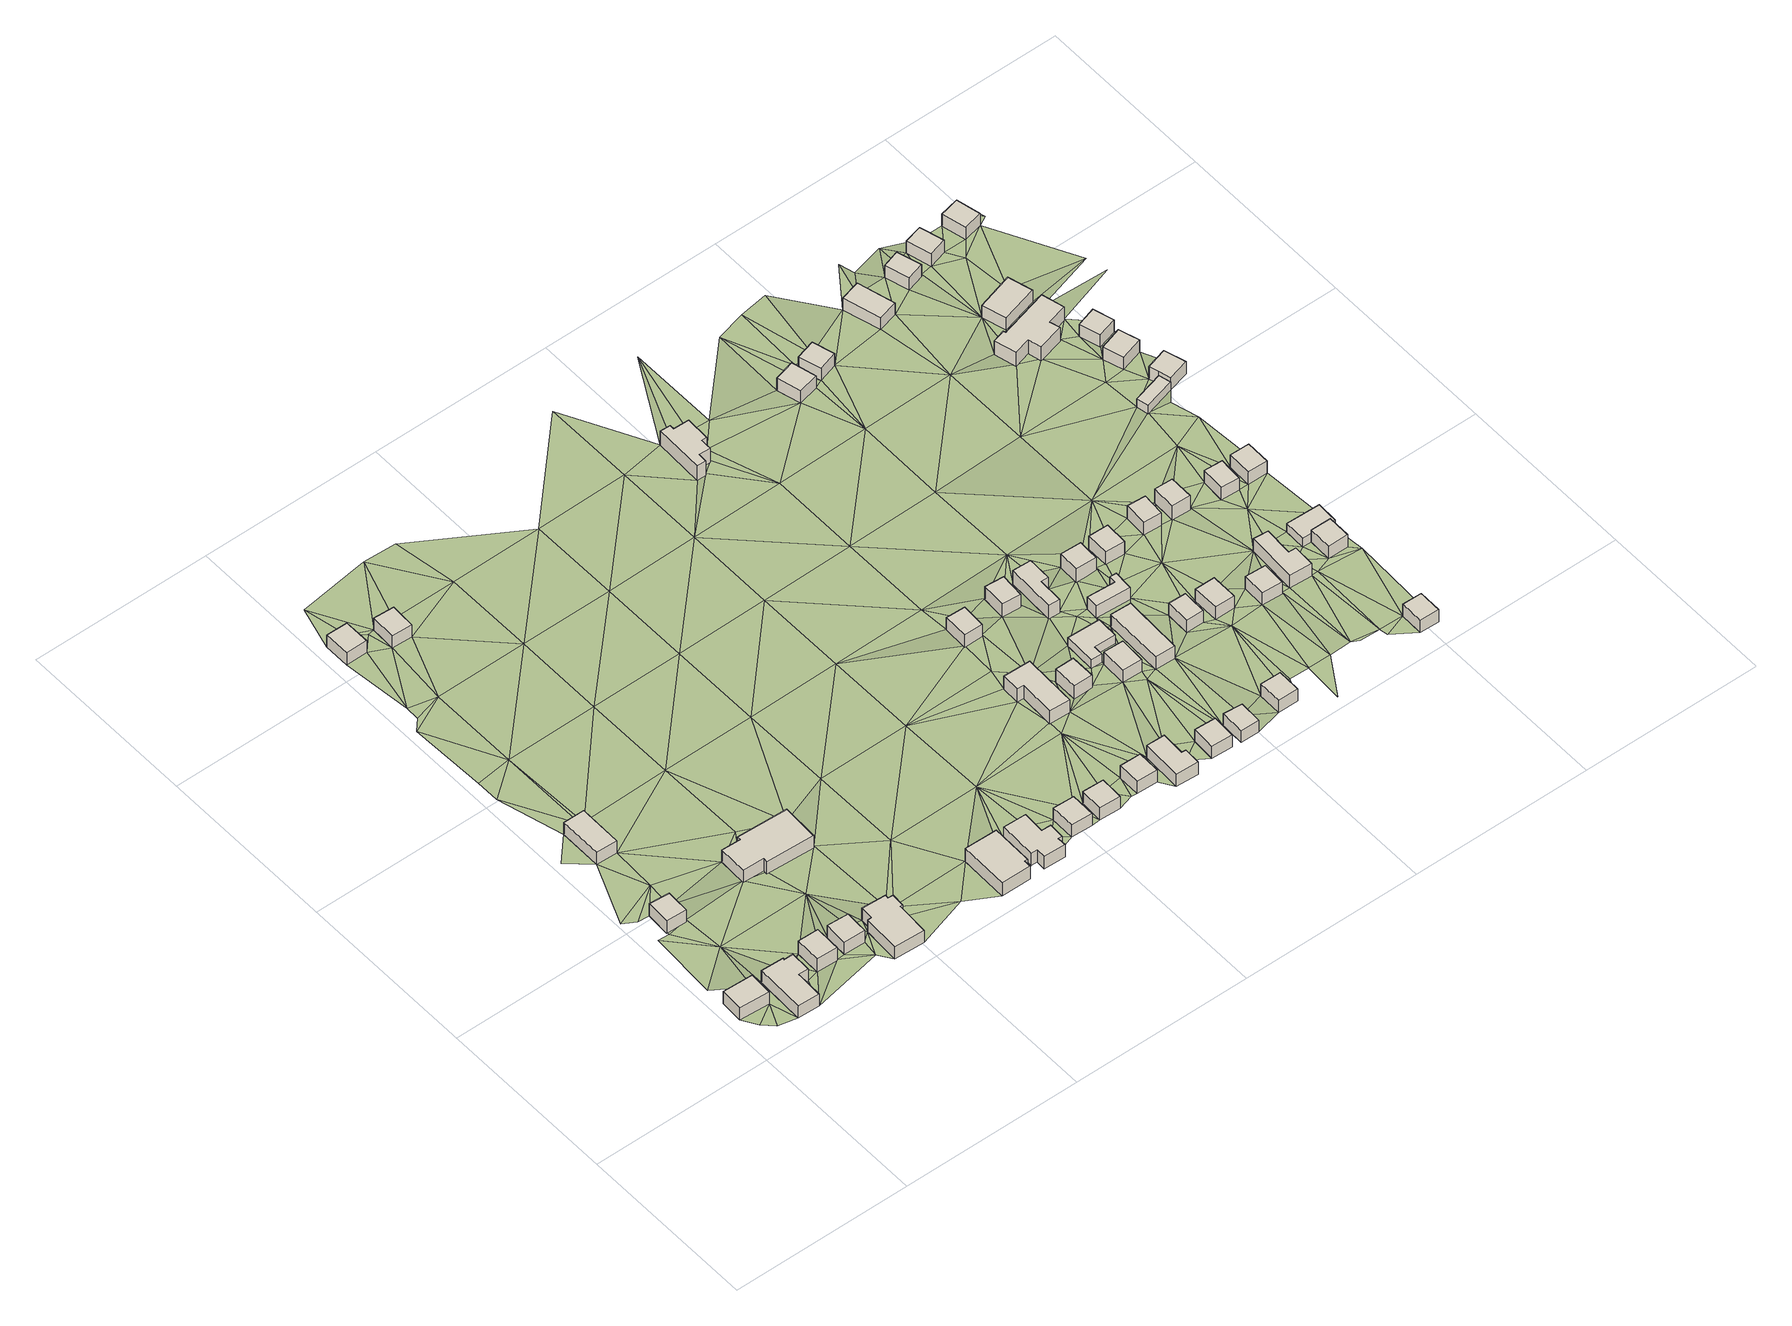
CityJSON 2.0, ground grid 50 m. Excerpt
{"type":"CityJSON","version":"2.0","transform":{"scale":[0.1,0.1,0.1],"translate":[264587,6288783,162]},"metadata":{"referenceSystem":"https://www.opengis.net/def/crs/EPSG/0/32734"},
"CityObjects":{
"building1":{"type":"Building","attributes":{"address":"75 Palm Lane Mamre 7347 Cape Town","building":"house","building:levels":"1","building_height":4.1,"roof_height":168.85,"ground_height":164.75,"plus_code":"4FRWFFP8+662"},"geometry":[{"type":"Solid","lod":"1","boundaries":[[[[0,1,2,3]],[[1,4,5,2]],[[4,6,7,5]],[[6,0,3,7]],[[3,2,5,7]],[[6,4,1,0]]]]}]},
"building2":{"type":"Building","attributes":{"address":"77 Palm Lane Mamre 7347 Cape Town","building":"house","building:levels":"1","building_height":4.1,"roof_height":168.85,"ground_height":164.75,"plus_code":"4FRWFFP8+56H"},"geometry":[{"type":"Solid","lod":"1","boundaries":[[[[8,9,10,11]],[[9,12,13,10]],[[12,14,15,13]],[[14,16,17,15]],[[16,18,19,17]],[[18,20,21,19]],[[20,22,23,21]],[[22,8,11,23]],[[11,10,13,15,17,19,21,23]],[[22,20,18,16,14,12,9,8]]]]}]},
"building3":{"type":"Building","attributes":{"address":"76 Palm Lane Mamre 7347 Cape Town","building":"house","building:levels":"1","building_height":4.1,"roof_height":167.62,"ground_height":163.52,"plus_code":"4FRWFFP8+868"},"geometry":[{"type":"Solid","lod":"1","boundaries":[[[[24,25,26,27]],[[25,28,29,26]],[[28,30,31,29]],[[30,24,27,31]],[[27,26,29,31]],[[30,28,25,24]]]]}]},
"building4":{"type":"Building","attributes":{"address":"79 Palm Lane Mamre 7347 Cape Town","building":"house","building:levels":"1","building_height":4.1,"roof_height":169.18,"ground_height":165.08,"plus_code":"4FRWFFP8+682"},"geometry":[{"type":"Solid","lod":"1","boundaries":[[[[32,33,34,35]],[[33,36,37,34]],[[36,38,39,37]],[[38,32,35,39]],[[35,34,37,39]],[[38,36,33,32]]]]}]},
"building5":{"type":"Building","attributes":{"address":"Olyf Lane Mamre 7347 Cape Town","building":"house","building:levels":"1","building_height":4.1,"roof_height":167.19,"ground_height":163.09,"plus_code":"4FRWFFP8+C6G"},"geometry":[{"type":"Solid","lod":"1","boundaries":[[[[40,41,42,43]],[[41,44,45,42]],[[44,46,47,45]],[[46,40,43,47]],[[43,42,45,47]],[[46,44,41,40]]]]}]},
"building6":{"type":"Building","attributes":{"address":"81 Palm Lane Mamre 7347 Cape Town","building":"house","building:levels":"1","building_height":4.1,"roof_height":169.18,"ground_height":165.08,"plus_code":"4FRWFFP8+684"},"geometry":[{"type":"Solid","lod":"1","boundaries":[[[[48,49,50,51]],[[49,52,53,50]],[[52,54,55,53]],[[54,48,51,55]],[[51,50,53,55]],[[54,52,49,48]]]]}]},
"building7":{"type":"Building","attributes":{"address":"83 Paradise Lane Mamre 7347 Cape Town","building":"house","building:levels":"1","building_height":4.1,"roof_height":169.18,"ground_height":165.08,"plus_code":"4FRWFFP8+59G"},"geometry":[{"type":"Solid","lod":"1","boundaries":[[[[56,57,58,59]],[[57,60,61,58]],[[60,62,63,61]],[[62,64,65,63]],[[64,66,67,65]],[[66,68,69,67]],[[68,70,71,69]],[[70,72,73,71]],[[72,74,75,73]],[[74,56,59,75]],[[59,58,61,63,65,67,69,71,73,75]],[[74,72,70,68,66,64,62,60,57,56]]]]}]},
"building8":{"type":"Building","attributes":{"address":"36 Manna Lane Mamre 7347 Cape Town","building":"house","building:levels":"1","building_height":4.1,"roof_height":166.88,"ground_height":162.78,"plus_code":"4FRWFFP8+P67"},"geometry":[{"type":"Solid","lod":"1","boundaries":[[[[76,77,78,79]],[[77,80,81,78]],[[80,82,83,81]],[[82,76,79,83]],[[79,78,81,83]],[[82,80,77,76]]]]}]},
"building9":{"type":"Building","attributes":{"address":"Mamre Community Centre Paradise Lane Mamre 7347 Cape Town","building":"yes","building:levels":"1","amenity":"community_centre","building_height":4.1,"roof_height":167.95,"ground_height":163.85,"plus_code":"4FRWFFP8+89C"},"geometry":[{"type":"Solid","lod":"1","boundaries":[[[[84,85,86,87]],[[85,88,89,86]],[[88,90,91,89]],[[90,92,93,91]],[[92,94,95,93]],[[94,96,97,95]],[[96,98,99,97]],[[98,84,87,99]],[[87,86,89,91,93,95,97,99]],[[98,96,94,92,90,88,85,84]]]]}]},
"building10":{"type":"Building","attributes":{"address":"34 Manna Lane Mamre 7347 Cape Town","building":"house","building:levels":"1","building_height":4.1,"roof_height":166.88,"ground_height":162.78,"plus_code":"4FRWFFP8+P73"},"geometry":[{"type":"Solid","lod":"1","boundaries":[[[[100,101,102,103]],[[101,104,105,102]],[[104,106,107,105]],[[106,100,103,107]],[[103,102,105,107]],[[106,104,101,100]]]]}]},
"building11":{"type":"Building","attributes":{"address":"87 Palm Lane Mamre 7347 Cape Town","building":"house","building:levels":"1","building_height":4.1,"roof_height":169.77,"ground_height":165.67,"plus_code":"4FRWFFP8+5GJ"},"geometry":[{"type":"Solid","lod":"1","boundaries":[[[[108,109,110,111]],[[109,112,113,110]],[[112,114,115,113]],[[114,116,117,115]],[[116,118,119,117]],[[118,108,111,119]],[[111,110,113,115,117,119]],[[118,116,114,112,109,108]]]]}]},
"building12":{"type":"Building","attributes":{"address":"89 Palm Lane Mamre 7347 Cape Town","building":"house","building:levels":"1","building_height":4.1,"roof_height":169.77,"ground_height":165.67,"plus_code":"4FRWFFP8+5H6"},"geometry":[{"type":"Solid","lod":"1","boundaries":[[[[120,121,122,123]],[[121,124,125,122]],[[124,126,127,125]],[[126,128,129,127]],[[128,130,131,129]],[[130,132,133,131]],[[132,134,135,133]],[[134,136,137,135]],[[136,138,139,137]],[[138,120,123,139]],[[123,122,125,127,129,131,133,135,137,139]],[[138,136,134,132,130,128,126,124,121,120]]]]}]},
"building13":{"type":"Building","attributes":{"address":"91 Palm Lane Mamre 7347 Cape Town","building":"house","building:levels":"1","building_height":4.1,"roof_height":169.77,"ground_height":165.67,"plus_code":"4FRWFFP8+5JC"},"geometry":[{"type":"Solid","lod":"1","boundaries":[[[[140,141,142,143]],[[141,144,145,142]],[[144,146,147,145]],[[146,140,143,147]],[[143,142,145,147]],[[146,144,141,140]]]]}]},
"building14":{"type":"Building","attributes":{"address":"93 Palm Lane Mamre 7347 Cape Town","building":"house","building:levels":"1","building_height":4.1,"roof_height":169.76,"ground_height":165.66,"plus_code":"4FRWFFP8+5JH"},"geometry":[{"type":"Solid","lod":"1","boundaries":[[[[148,149,150,151]],[[149,152,153,150]],[[152,154,155,153]],[[154,148,151,155]],[[151,150,153,155]],[[154,152,149,148]]]]}]},
"building15":{"type":"Building","attributes":{"address":"95 Palm Lane Mamre 7347 Cape Town","building":"house","building:levels":"1","building_height":4.1,"roof_height":169.76,"ground_height":165.66,"plus_code":"4FRWFFP8+5MH"},"geometry":[{"type":"Solid","lod":"1","boundaries":[[[[156,157,158,159]],[[157,160,161,158]],[[160,162,163,161]],[[162,156,159,163]],[[159,158,161,163]],[[162,160,157,156]]]]}]},
"building16":{"type":"Building","attributes":{"address":"82 Palm Lane Mamre 7347 Cape Town","building":"house","building:levels":"1","building_height":4.1,"roof_height":169.67,"ground_height":165.57,"plus_code":"4FRWFFP8+7MP"},"geometry":[{"type":"Solid","lod":"1","boundaries":[[[[164,165,166,167]],[[165,168,169,166]],[[168,170,171,169]],[[170,172,173,171]],[[172,174,175,173]],[[174,164,167,175]],[[167,166,169,171,173,175]],[[174,172,170,168,165,164]]]]}]},
"building17":{"type":"Building","attributes":{"address":"97 Palm Lane Mamre 7347 Cape Town","building":"house","building:levels":"1","building_height":4.1,"roof_height":169.76,"ground_height":165.66,"plus_code":"4FRWFFP8+5PG"},"geometry":[{"type":"Solid","lod":"1","boundaries":[[[[176,177,178,179]],[[177,180,181,178]],[[180,182,183,181]],[[182,184,185,183]],[[184,186,187,185]],[[186,176,179,187]],[[179,178,181,183,185,187]],[[186,184,182,180,177,176]]]]}]},
"building18":{"type":"Building","attributes":{"address":"39 Olyf Lane Mamre 7347 Cape Town","building":"house","building:levels":"1","building_height":4.1,"roof_height":168.87,"ground_height":164.77,"plus_code":"4FRWFFP8+9MX"},"geometry":[{"type":"Solid","lod":"1","boundaries":[[[[188,189,190,191]],[[189,192,193,190]],[[192,194,195,193]],[[194,188,191,195]],[[191,190,193,195]],[[194,192,189,188]]]]}]},
"building19":{"type":"Building","attributes":{"address":"84 Palm Lane Mamre 7347 Cape Town","building":"house","building:levels":"1","building_height":4.1,"roof_height":169.67,"ground_height":165.57,"plus_code":"4FRWFFP8+7PW"},"geometry":[{"type":"Solid","lod":"1","boundaries":[[[[196,197,198,199]],[[197,200,201,198]],[[200,202,203,201]],[[202,196,199,203]],[[199,198,201,203]],[[202,200,197,196]]]]}]},
"building20":{"type":"Building","attributes":{"address":"99 Palm Lane Mamre 7347 Cape Town","building":"house","building:levels":"1","building_height":4.1,"roof_height":170.25,"ground_height":166.15,"plus_code":"4FRWFFP8+5Q8"},"geometry":[{"type":"Solid","lod":"1","boundaries":[[[[204,205,206,207]],[[205,208,209,206]],[[208,210,211,209]],[[210,204,207,211]],[[207,206,209,211]],[[210,208,205,204]]]]}]},
"building21":{"type":"Building","attributes":{"address":"101 Palm Lane Mamre 7347 Cape Town","building":"house","building:levels":"1","building_height":4.1,"roof_height":170.25,"ground_height":166.15,"plus_code":"4FRWFFP8+5R6"},"geometry":[{"type":"Solid","lod":"1","boundaries":[[[[212,213,214,215]],[[213,216,217,214]],[[216,218,219,217]],[[218,212,215,219]],[[215,214,217,219]],[[218,216,213,212]]]]}]},
"building22":{"type":"Building","attributes":{"address":"86 Palm Lane Mamre 7347 Cape Town","building":"house","building:levels":"1","building_height":4.1,"roof_height":170.26,"ground_height":166.16,"plus_code":"4FRWFFP8+7QF"},"geometry":[{"type":"Solid","lod":"1","boundaries":[[[[220,221,222,223]],[[221,224,225,222]],[[224,226,227,225]],[[226,220,223,227]],[[223,222,225,227]],[[226,224,221,220]]]]}]},
"building23":{"type":"Building","attributes":{"address":"26 Manna Lane Mamre 7347 Cape Town","building":"house","building:levels":"1","building_height":4.1,"roof_height":168.48,"ground_height":164.38,"plus_code":"4FRWFFP8+MJX"},"geometry":[{"type":"Solid","lod":"1","boundaries":[[[[228,229,230,231]],[[229,232,233,230]],[[232,234,235,233]],[[234,236,237,235]],[[236,238,239,237]],[[238,240,241,239]],[[240,242,243,241]],[[242,244,245,243]],[[244,246,247,245]],[[246,228,231,247]],[[231,230,233,235,237,239,241,243,245,247]],[[246,244,242,240,238,236,234,232,229,228]]]]}]},
"building24":{"type":"Building","attributes":{"building":"cabin","building:levels":"1","building_height":2.8,"roof_height":168.88,"ground_height":166.08,"plus_code":"4FRWFFP8+8Q7"},"geometry":[{"type":"Solid","lod":"1","boundaries":[[[[248,249,250,251]],[[249,252,253,250]],[[252,254,255,253]],[[254,256,257,255]],[[256,258,259,257]],[[258,248,251,259]],[[251,250,253,255,257,259]],[[258,256,254,252,249,248]]]]}]},
"building25":{"type":"Building","attributes":{"address":"37 Olyf Lane Mamre 7347 Cape Town","building":"house","building:levels":"1","building_height":4.1,"roof_height":169.69,"ground_height":165.59,"plus_code":"4FRWFFP8+9PX"},"geometry":[{"type":"Solid","lod":"1","boundaries":[[[[260,261,262,263]],[[261,264,265,262]],[[264,266,267,265]],[[266,260,263,267]],[[263,262,265,267]],[[266,264,261,260]]]]}]},
"building26":{"type":"Building","attributes":{"address":"35 Olyf Lane Mamre 7347 Cape Town","building":"house","building:levels":"1","building_height":4.1,"roof_height":170.18,"ground_height":166.08,"plus_code":"4FRWFFP8+9QF"},"geometry":[{"type":"Solid","lod":"1","boundaries":[[[[268,269,270,271]],[[269,272,273,270]],[[272,274,275,273]],[[274,276,277,275]],[[276,278,279,277]],[[278,268,271,279]],[[271,270,273,275,277,279]],[[278,276,274,272,269,268]]]]}]},
"building27":{"type":"Building","attributes":{"address":"88 Palm Lane Mamre 7347 Cape Town","building":"house","building:levels":"1","building_height":4.1,"roof_height":170.26,"ground_height":166.16,"plus_code":"4FRWFFP8+7RJ"},"geometry":[{"type":"Solid","lod":"1","boundaries":[[[[280,281,282,283]],[[281,284,285,282]],[[284,286,287,285]],[[286,280,283,287]],[[283,282,285,287]],[[286,284,281,280]]]]}]},
"building28":{"type":"Building","attributes":{"address":"103 Palm Lane Mamre 7347 Cape Town","building":"house","building:levels":"1","building_height":4.1,"roof_height":170.77,"ground_height":166.67,"plus_code":"4FRWFFP8+5V6"},"geometry":[{"type":"Solid","lod":"1","boundaries":[[[[288,289,290,291]],[[289,292,293,290]],[[292,294,295,293]],[[294,288,291,295]],[[291,290,293,295]],[[294,292,289,288]]]]}]},
"building29":{"type":"Building","attributes":{"building":"yes","building:levels":"1","building_height":4.1,"roof_height":170.18,"ground_height":166.08,"plus_code":"4FRWFFP8+8RM"},"geometry":[{"type":"Solid","lod":"1","boundaries":[[[[296,297,298,299]],[[297,300,301,298]],[[300,302,303,301]],[[302,304,305,303]],[[304,306,307,305]],[[306,296,299,307]],[[299,298,301,303,305,307]],[[306,304,302,300,297,296]]]]}]},
"building30":{"type":"Building","attributes":{"address":"33 Olyf Lane Mamre 7347 Cape Town","building":"house","building:levels":"1","building_height":4.1,"roof_height":170.18,"ground_height":166.08,"plus_code":"4FRWFFP8+9RP"},"geometry":[{"type":"Solid","lod":"1","boundaries":[[[[308,309,310,311]],[[309,312,313,310]],[[312,314,315,313]],[[314,308,311,315]],[[311,310,313,315]],[[314,312,309,308]]]]}]},
"building31":{"type":"Building","attributes":{"address":"90 Palm Lane Mamre 7347 Cape Town","building":"house","building:levels":"1","building_height":4.1,"roof_height":170.75,"ground_height":166.65,"plus_code":"4FRWFFP8+7VJ"},"geometry":[{"type":"Solid","lod":"1","boundaries":[[[[316,317,318,319]],[[317,320,321,318]],[[320,322,323,321]],[[322,316,319,323]],[[319,318,321,323]],[[322,320,317,316]]]]}]},
"building32":{"type":"Building","attributes":{"address":"92 Palm Lane Mamre 7347 Cape Town","building":"house","building:levels":"1","building_height":4.1,"roof_height":170.75,"ground_height":166.65,"plus_code":"4FRWFFP8+7VH"},"geometry":[{"type":"Solid","lod":"1","boundaries":[[[[324,325,326,327]],[[325,328,329,326]],[[328,330,331,329]],[[330,324,327,331]],[[327,326,329,331]],[[330,328,325,324]]]]}]},
"building33":{"type":"Building","attributes":{"address":"31 Olyf Lane Mamre 7347 Cape Town","building":"house","building:levels":"1","building_height":4.1,"roof_height":170.77,"ground_height":166.67,"plus_code":"4FRWFFP8+9VJ"},"geometry":[{"type":"Solid","lod":"1","boundaries":[[[[332,333,334,335]],[[333,336,337,334]],[[336,338,339,337]],[[338,332,335,339]],[[335,334,337,339]],[[338,336,333,332]]]]}]},
"building34":{"type":"Building","attributes":{"address":"Manna Lane 7347 Cape Town","building":"house","building:levels":"1","building_height":4.1,"roof_height":169.44,"ground_height":165.34,"plus_code":"4FRWFFP8+MQP"},"geometry":[{"type":"Solid","lod":"1","boundaries":[[[[340,341,342,343]],[[341,344,345,342]],[[344,346,347,345]],[[346,340,343,347]],[[343,342,345,347]],[[346,344,341,340]]]]}]},
"building35":{"type":"Building","attributes":{"address":"94 Palm Lane Mamre 7347 Cape Town","building":"house","building:levels":"1","building_height":4.1,"roof_height":170.75,"ground_height":166.65,"plus_code":"4FRWFFP8+7W9"},"geometry":[{"type":"Solid","lod":"1","boundaries":[[[[348,349,350,351]],[[349,352,353,350]],[[352,354,355,353]],[[354,348,351,355]],[[351,350,353,355]],[[354,352,349,348]]]]}]},
"building36":{"type":"Building","attributes":{"address":"Manna Lane 7347 Cape Town","building":"house","building:levels":"1","building_height":4.1,"roof_height":169.44,"ground_height":165.34,"plus_code":"4FRWFFP8+MRR"},"geometry":[{"type":"Solid","lod":"1","boundaries":[[[[356,357,358,359]],[[357,360,361,358]],[[360,362,363,361]],[[362,356,359,363]],[[359,358,361,363]],[[362,360,357,356]]]]}]},
"building37":{"type":"Building","attributes":{"address":"29 Olyf Lane Mamre 7347 Cape Town","building":"house","building:levels":"1","building_height":4.1,"roof_height":170.77,"ground_height":166.67,"plus_code":"4FRWFFP8+9WM"},"geometry":[{"type":"Solid","lod":"1","boundaries":[[[[364,365,366,367]],[[365,368,369,366]],[[368,370,371,369]],[[370,364,367,371]],[[367,366,369,371]],[[370,368,365,364]]]]}]},
"building38":{"type":"Building","attributes":{"address":"96 Palm Lane Mamre 7347 Cape Town","building":"house","building:levels":"1","building_height":4.1,"roof_height":171.38,"ground_height":167.28,"plus_code":"4FRWFFP8+7XP"},"geometry":[{"type":"Solid","lod":"1","boundaries":[[[[372,373,374,375]],[[373,376,377,374]],[[376,378,379,377]],[[378,380,381,379]],[[380,382,383,381]],[[382,372,375,383]],[[375,374,377,379,381,383]],[[382,380,378,376,373,372]]]]}]},
"building39":{"type":"Building","attributes":{"address":"27 Olyf Lane Mamre 7347 Cape Town","building":"house","building:levels":"1","building_height":4.1,"roof_height":171.27,"ground_height":167.17,"plus_code":"4FRWFFP8+9WQ"},"geometry":[{"type":"Solid","lod":"1","boundaries":[[[[384,385,386,387]],[[385,388,389,386]],[[388,390,391,389]],[[390,384,387,391]],[[387,386,389,391]],[[390,388,385,384]]]]}]},
"building40":{"type":"Building","attributes":{"address":"111 Palm Lane Mamre 7347 Cape Town","building":"house","building:levels":"1","building_height":4.1,"roof_height":171.51,"ground_height":167.41,"plus_code":"4FRWFFP9+524"},"geometry":[{"type":"Solid","lod":"1","boundaries":[[[[392,393,394,395]],[[393,396,397,394]],[[396,398,399,397]],[[398,392,395,399]],[[395,394,397,399]],[[398,396,393,392]]]]}]},
"building41":{"type":"Building","attributes":{"address":"98 Palm Lane Mamre 7347 Cape Town","building":"house","building:levels":"1","building_height":4.1,"roof_height":171.38,"ground_height":167.28,"plus_code":"4FRWFFP9+728"},"geometry":[{"type":"Solid","lod":"1","boundaries":[[[[400,401,402,403]],[[401,404,405,402]],[[404,406,407,405]],[[406,400,403,407]],[[403,402,405,407]],[[406,404,401,400]]]]}]},
"building42":{"type":"Building","attributes":{"address":"25 Olyf Lane Mamre 7347 Cape Town","building":"house","building:levels":"1","building_height":4.1,"roof_height":171.27,"ground_height":167.17,"plus_code":"4FRWFFP9+92C"},"geometry":[{"type":"Solid","lod":"1","boundaries":[[[[408,409,410,411]],[[409,412,413,410]],[[412,414,415,413]],[[414,408,411,415]],[[411,410,413,415]],[[414,412,409,408]]]]}]},
"building43":{"type":"Building","attributes":{"building":"cabin","building:levels":"1","building_height":2.8,"roof_height":170.08,"ground_height":167.28,"plus_code":"4FRWFFP9+72P"},"geometry":[{"type":"Solid","lod":"1","boundaries":[[[[416,417,418,419]],[[417,420,421,418]],[[420,422,423,421]],[[422,424,425,423]],[[424,426,427,425]],[[426,416,419,427]],[[419,418,421,423,425,427]],[[426,424,422,420,417,416]]]]}]},
"building44":{"type":"Building","attributes":{"address":"14 Manna Lane Mamre 7347 Cape Town","building":"house","building:levels":"1","building_height":4.1,"roof_height":169.85,"ground_height":165.75,"plus_code":"4FRWFFP8+PV9"},"geometry":[{"type":"Solid","lod":"1","boundaries":[[[[428,429,430,431]],[[429,432,433,430]],[[432,434,435,433]],[[434,428,431,435]],[[431,430,433,435]],[[434,432,429,428]]]]}]},
"building45":{"type":"Building","attributes":{"address":"23 Olyf Lane Mamre 7347 Cape Town","building":"house","building:levels":"1","building_height":4.1,"roof_height":171.27,"ground_height":167.17,"plus_code":"4FRWFFP9+92G"},"geometry":[{"type":"Solid","lod":"1","boundaries":[[[[436,437,438,439]],[[437,440,441,438]],[[440,442,443,441]],[[442,436,439,443]],[[439,438,441,443]],[[442,440,437,436]]]]}]},
"building46":{"type":"Building","attributes":{"building":"cabin","building:levels":"1","building_height":2.8,"roof_height":169.62,"ground_height":166.82,"plus_code":"4FRWFFP9+F2P"},"geometry":[{"type":"Solid","lod":"1","boundaries":[[[[444,445,446,447]],[[445,448,449,446]],[[448,450,451,449]],[[450,444,447,451]],[[447,446,449,451]],[[450,448,445,444]]]]}]},
"building47":{"type":"Building","attributes":{"address":"12 Manna Lane Mamre 7347 Cape Town","building":"house","building:levels":"1","building_height":4.1,"roof_height":169.85,"ground_height":165.75,"plus_code":"4FRWFFP8+PWH"},"geometry":[{"type":"Solid","lod":"1","boundaries":[[[[452,453,454,455]],[[453,456,457,454]],[[456,458,459,457]],[[458,452,455,459]],[[455,454,457,459]],[[458,456,453,452]]]]}]},
"building48":{"type":"Building","attributes":{"address":"4 Olyf Lane Mamre 7347 Cape Town","building":"house","building:levels":"1","building_height":4.1,"roof_height":170.64,"ground_height":166.54,"plus_code":"4FRWFFP8+HXW"},"geometry":[{"type":"Solid","lod":"1","boundaries":[[[[460,461,462,463]],[[461,464,465,462]],[[464,466,467,465]],[[466,468,469,467]],[[468,470,471,469]],[[470,472,473,471]],[[472,474,475,473]],[[474,476,477,475]],[[476,478,479,477]],[[478,460,463,479]],[[463,462,465,467,469,471,473,475,477,479]],[[478,476,474,472,470,468,466,464,461,460]]]]}]},
"building49":{"type":"Building","attributes":{"address":"2 Olyf Lane Mamre 7347 Cape Town","building":"house","building:levels":"1","building_height":4.1,"roof_height":170.64,"ground_height":166.54,"plus_code":"4FRWFFP8+JXQ"},"geometry":[{"type":"Solid","lod":"1","boundaries":[[[[480,481,482,483]],[[481,484,485,482]],[[484,486,487,485]],[[486,480,483,487]],[[483,482,485,487]],[[486,484,481,480]]]]}]},
"building50":{"type":"Building","attributes":{"address":"8 Olyf Lane Mamre 7347 Cape Town","building":"house","building:levels":"1","building_height":4.1,"roof_height":170.92,"ground_height":166.82,"plus_code":"4FRWFFP9+G2Q"},"geometry":[{"type":"Solid","lod":"1","boundaries":[[[[488,489,490,491]],[[489,492,493,490]],[[492,494,495,493]],[[494,488,491,495]],[[491,490,493,495]],[[494,492,489,488]]]]}]},
"building51":{"type":"Building","attributes":{"address":"10 Olyf Lane Mamre 7347 Cape Town","building":"house","building:levels":"1","building_height":4.1,"roof_height":170.92,"ground_height":166.82,"plus_code":"4FRWFFP9+F3R"},"geometry":[{"type":"Solid","lod":"1","boundaries":[[[[445,444,496,497]],[[444,498,499,496]],[[498,500,501,499]],[[500,502,503,501]],[[502,445,497,503]],[[497,496,499,501,503]],[[502,500,498,444,445]]]]}]},
"building52":{"type":"Building","attributes":{"address":"10 Manna Lane Mamre 7347 Cape Town","building":"house","building:levels":"1","building_height":4.1,"roof_height":170.46,"ground_height":166.36,"plus_code":"4FRWFFP8+PXG"},"geometry":[{"type":"Solid","lod":"1","boundaries":[[[[504,505,506,507]],[[505,508,509,506]],[[508,510,511,509]],[[510,504,507,511]],[[507,506,509,511]],[[510,508,505,504]]]]}]},
"building53":{"type":"Building","attributes":{"address":"6 Olyf Lane Mamre 7347 Cape Town","building":"house","building:levels":"1","building_height":4.1,"roof_height":170.64,"ground_height":166.54,"plus_code":"4FRWFFP9+H29"},"geometry":[{"type":"Solid","lod":"1","boundaries":[[[[512,513,514,515]],[[513,516,517,514]],[[516,518,519,517]],[[518,512,515,519]],[[515,514,517,519]],[[518,516,513,512]]]]}]},
"building54":{"type":"Building","attributes":{"address":"8 Manna Lane Mamre 7347 Cape Town","building":"house","building:levels":"1","building_height":4.1,"roof_height":170.46,"ground_height":166.36,"plus_code":"4FRWFFP9+P2P"},"geometry":[{"type":"Solid","lod":"1","boundaries":[[[[520,521,522,523]],[[521,524,525,522]],[[524,526,527,525]],[[526,520,523,527]],[[523,522,525,527]],[[526,524,521,520]]]]}]},
"terrain1":{"type":"TINRelief","geometry":[{"type":"CompositeSurface","lod":"1","boundaries":[[[6,4,528]],[[6,528,529]],[[6,529,12]],[[12,9,6]],[[0,6,9]],[[530,531,0]],[[531,530,532]],[[530,0,9]],[[532,530,533]],[[534,535,533]],[[530,9,8]],[[536,537,538]],[[16,14,18]],[[530,534,533]],[[24,538,537]],[[14,33,18]],[[22,20,8]],[[538,44,536]],[[32,530,8]],[[33,20,18]],[[24,30,538]],[[32,8,20]],[[14,539,33]],[[20,33,32]],[[540,44,41]],[[534,530,541]],[[542,539,14]],[[46,44,538]],[[30,534,541]],[[543,530,32]],[[90,538,30]],[[41,544,545]],[[539,48,546]],[[48,539,49]],[[544,41,40]],[[542,49,539]],[[538,90,46]],[[541,530,543]],[[547,548,545]],[[546,543,32]],[[541,90,30]],[[544,547,545]],[[49,542,52]],[[549,548,547]],[[547,544,40]],[[546,48,543]],[[56,542,57]],[[542,56,52]],[[48,54,543]],[[52,56,54]],[[550,46,90]],[[46,551,40]],[[56,72,54]],[[552,553,549]],[[549,547,552]],[[554,541,543]],[[74,72,56]],[[54,72,543]],[[555,541,554]],[[556,553,552]],[[90,88,85]],[[543,72,70]],[[80,77,556]],[[85,550,90]],[[551,46,550]],[[557,547,40]],[[64,62,60]],[[554,543,558]],[[556,552,101]],[[556,101,80]],[[70,68,66]],[[558,543,70]],[[82,559,76]],[[560,64,60]],[[84,550,85]],[[557,40,551]],[[80,561,82]],[[66,64,560]],[[561,80,101]],[[547,562,552]],[[104,101,552]],[[559,82,100]],[[100,82,561]],[[66,563,70]],[[561,101,100]],[[550,84,551]],[[70,563,558]],[[547,557,562]],[[104,552,562]],[[109,66,560]],[[564,559,100]],[[109,563,66]],[[558,565,84]],[[106,564,100]],[[560,112,109]],[[565,558,563]],[[84,566,551]],[[104,567,106]],[[567,104,562]],[[557,551,568]],[[564,106,567]],[[565,566,84]],[[568,551,566]],[[109,569,563]],[[570,562,557]],[[571,121,572]],[[567,573,564]],[[572,121,120]],[[563,574,565]],[[109,572,569]],[[568,570,557]],[[569,572,120]],[[575,567,562]],[[574,563,569]],[[120,138,569]],[[134,138,136]],[[565,576,566]],[[132,144,134]],[[573,567,575]],[[138,134,141]],[[134,144,141]],[[138,141,569]],[[575,562,570]],[[574,576,565]],[[569,141,140]],[[566,577,568]],[[146,152,140]],[[140,152,149]],[[576,577,566]],[[140,578,569]],[[568,579,570]],[[574,569,170]],[[140,149,578]],[[580,148,154]],[[148,578,149]],[[579,568,577]],[[578,581,569]],[[157,148,580]],[[170,569,581]],[[582,575,570]],[[160,157,580]],[[574,583,576]],[[578,148,157]],[[574,170,168]],[[168,584,574]],[[156,578,157]],[[579,582,570]],[[584,583,574]],[[577,576,585]],[[177,162,180]],[[177,156,162]],[[156,177,578]],[[581,578,586]],[[170,581,172]],[[586,578,177]],[[576,583,194]],[[585,576,194]],[[587,575,582]],[[584,168,165]],[[579,577,588]],[[589,590,591]],[[197,586,592]],[[586,197,165]],[[586,177,224]],[[589,591,210]],[[593,583,584]],[[586,594,592]],[[577,585,588]],[[165,593,584]],[[589,224,177]],[[591,204,210]],[[582,579,228]],[[595,165,197]],[[594,586,224]],[[585,194,192]],[[228,579,596]],[[210,597,589]],[[593,165,260]],[[249,165,595]],[[598,595,594]],[[597,224,589]],[[192,593,260]],[[579,588,599]],[[587,582,246]],[[582,228,246]],[[599,596,579]],[[585,192,600]],[[221,598,594]],[[210,208,597]],[[594,224,221]],[[208,205,216]],[[249,595,598]],[[165,601,260]],[[601,165,249]],[[192,260,600]],[[598,221,602]],[[597,208,216]],[[226,224,597]],[[603,604,596]],[[220,602,221]],[[605,597,216]],[[602,220,256]],[[588,585,606]],[[260,601,607]],[[596,599,603]],[[226,597,605]],[[606,585,600]],[[220,258,256]],[[220,226,605]],[[603,608,609]],[[610,601,249]],[[216,213,611]],[[216,611,605]],[[603,599,608]],[[294,213,212]],[[612,613,614]],[[248,610,249]],[[272,607,601]],[[272,615,607]],[[220,605,284]],[[601,610,616]],[[284,258,220]],[[606,600,615]],[[213,294,292]],[[258,284,248]],[[611,213,292]],[[617,246,613]],[[618,612,608]],[[296,610,248]],[[610,306,616]],[[296,248,284]],[[616,619,620]],[[306,610,296]],[[615,272,606]],[[613,612,617]],[[599,588,621]],[[284,281,296]],[[616,306,622]],[[622,619,616]],[[606,623,588]],[[272,269,606]],[[340,608,599]],[[612,618,617]],[[269,619,309]],[[281,624,296]],[[611,322,281]],[[292,625,611]],[[618,608,340]],[[611,316,322]],[[619,622,309]],[[302,622,306]],[[606,269,309]],[[626,289,288]],[[304,302,306]],[[621,588,623]],[[625,292,289]],[[625,316,611]],[[624,281,322]],[[627,606,309]],[[622,302,628]],[[626,625,289]],[[628,302,629]],[[624,322,320]],[[340,599,621]],[[317,316,625]],[[626,630,625]],[[629,631,628]],[[340,346,618]],[[625,324,317]],[[629,624,632]],[[317,330,320]],[[324,330,317]],[[336,627,628]],[[633,634,630]],[[336,628,631]],[[629,635,631]],[[624,320,632]],[[346,636,618]],[[623,606,637]],[[606,627,637]],[[325,324,625]],[[625,630,348]],[[330,632,320]],[[629,632,635]],[[348,630,634]],[[625,348,325]],[[336,637,627]],[[330,328,632]],[[341,340,621]],[[328,325,354]],[[344,636,346]],[[336,333,637]],[[635,638,333]],[[632,638,635]],[[348,354,325]],[[621,362,341]],[[348,634,639]],[[634,640,639]],[[362,344,341]],[[636,344,641]],[[623,642,621]],[[360,344,362]],[[641,344,360]],[[333,638,370]],[[362,621,356]],[[637,643,623]],[[380,632,328]],[[333,370,637]],[[632,644,638]],[[354,380,328]],[[645,646,640]],[[636,641,647]],[[360,357,641]],[[648,639,640]],[[649,644,632]],[[641,357,647]],[[650,639,648]],[[637,370,368]],[[649,632,380]],[[642,623,643]],[[380,354,650]],[[651,648,640]],[[646,651,640]],[[642,356,621]],[[650,648,380]],[[637,368,390]],[[644,390,368]],[[652,396,646]],[[649,390,644]],[[647,357,653]],[[398,396,652]],[[651,646,654]],[[396,654,646]],[[649,380,655]],[[357,356,432]],[[656,651,654]],[[657,656,378]],[[637,390,658]],[[357,432,653]],[[659,655,380]],[[654,404,656]],[[356,642,434]],[[378,659,380]],[[378,656,660]],[[643,637,448]],[[434,432,356]],[[660,656,404]],[[661,654,396]],[[655,414,662]],[[424,378,660]],[[408,655,659]],[[658,390,662]],[[378,424,659]],[[408,414,655]],[[661,396,393]],[[660,404,401]],[[654,661,404]],[[642,643,663]],[[664,637,658]],[[659,409,408]],[[662,414,658]],[[428,434,642]],[[406,404,661]],[[422,659,424]],[[448,637,664]],[[442,409,659]],[[643,665,663]],[[406,661,666]],[[666,400,406]],[[663,470,642]],[[658,414,412]],[[412,409,442]],[[667,643,448]],[[643,667,665]],[[436,442,659]],[[429,668,432]],[[481,428,642]],[[659,422,436]],[[442,440,412]],[[481,642,470]],[[412,440,658]],[[669,422,666]],[[428,456,429]],[[429,670,668]],[[429,456,670]],[[658,440,671]],[[665,672,663]],[[456,428,458]],[[481,458,428]],[[470,673,481]],[[664,658,671]],[[484,673,674]],[[437,671,440]],[[481,673,484]],[[670,456,675]],[[671,676,664]],[[667,492,665]],[[667,448,502]],[[458,481,677]],[[676,444,664]],[[678,665,492]],[[674,679,484]],[[448,445,502]],[[675,456,453]],[[492,667,494]],[[667,502,494]],[[481,510,677]],[[453,677,508]],[[453,508,675]],[[492,516,678]],[[508,677,510]],[[678,680,681]],[[516,492,682]],[[510,481,683]],[[484,679,486]],[[488,494,502]],[[516,680,678]],[[492,489,682]],[[481,480,683]],[[675,508,505]],[[502,684,488]],[[680,516,513]],[[682,489,685]],[[504,510,683]],[[685,489,488]],[[524,505,504]],[[526,504,683]],[[520,683,480]],[[680,686,679]],[[526,524,504]],[[687,486,679]],[[480,486,687]],[[520,526,683]],[[687,520,480]],[[521,520,688]],[[521,688,689]]]}]}
},
"vertices":[
[106,180,28],[23,183,28],[23,183,68],[106,180,68],[20,120,28],[20,120,68],[103,115,28],[103,115,68],
[193,175,28],[131,177,28],[131,177,68],[193,175,68],[126,40,28],[126,40,68],[186,38,28],[186,38,68],[189,114,28],[189,114,68],[216,113,28],[216,113,68],[218,170,28],[218,170,68],[193,170,28],[193,170,68],
[72,505,15],[68,439,15],[68,439,56],[72,505,56],[125,437,15],[125,437,56],[127,501,15],[127,501,56],
[251,191,28],[249,121,28],[249,121,72],[251,191,72],[306,119,28],[306,119,72],[308,190,28],[308,190,72],
[141,823,11],[83,823,11],[83,823,52],[141,823,52],[82,704,11],[82,704,52],[140,703,11],[140,703,52],
[332,186,31],[329,121,31],[329,121,72],[332,186,72],[388,119,31],[388,119,72],[391,183,31],[391,183,72],
[414,140,31],[408,37,31],[408,37,72],[414,140,72],[492,33,31],[492,33,72],[497,125,31],[497,125,72],[504,125,31],[504,125,72],[506,162,31],[506,162,72],[492,163,31],[492,163,72],[493,173,31],[493,173,72],[426,176,31],[426,176,72],[424,140,31],[424,140,72],
[34,1610,8],[34,1539,8],[34,1539,49],[34,1610,49],[93,1539,8],[93,1539,49],[93,1609,8],[93,1609,49],
[495,527,18],[354,533,18],[354,533,59],[495,527,59],[354,523,18],[354,523,59],[302,525,18],[302,525,59],[299,446,18],[299,446,59],[358,444,18],[358,444,59],[357,432,18],[357,432,59],[490,426,18],[490,426,59],
[150,1582,8],[147,1513,8],[147,1513,49],[150,1582,49],[203,1511,8],[203,1511,49],[206,1579,8],[206,1579,49],
[810,162,34],[720,164,34],[720,164,78],[810,162,78],[717,29,34],[717,29,78],[799,28,34],[799,28,78],[799,48,34],[799,48,78],[808,48,34],[808,48,78],
[829,159,37],[826,56,37],[826,56,78],[829,159,78],[843,56,37],[843,56,78],[842,30,37],[842,30,78],[902,28,37],[902,28,78],[902,52,37],[902,52,78],[913,52,37],[913,52,78],[915,95,37],[915,95,78],[889,96,37],[889,96,78],[892,157,37],[892,157,78],
[1011,130,37],[953,132,37],[953,132,78],[1011,130,78],[952,65,37],[952,65,78],[1010,63,37],[1010,63,78],
[1095,126,37],[1037,128,37],[1037,128,78],[1095,126,78],[1034,65,37],[1034,65,78],[1092,62,37],[1092,62,78],
[1210,134,37],[1152,135,37],[1152,135,78],[1210,134,78],[1151,73,37],[1151,73,78],[1209,72,37],[1209,72,78],
[1193,364,33],[1198,513,33],[1198,513,77],[1193,364,77],[1123,515,33],[1123,515,77],[1122,465,33],[1122,465,77],[1140,464,33],[1140,464,77],[1136,366,33],[1136,366,77],
[1289,143,37],[1238,145,37],[1238,145,78],[1289,143,78],[1233,33,37],[1233,33,78],[1296,30,37],[1296,30,78],[1298,77,37],[1298,77,78],[1286,78,37],[1286,78,78],
[1139,674,28],[1191,673,28],[1191,673,69],[1139,674,69],[1194,740,28],[1194,740,69],[1141,742,28],[1141,742,69],
[1280,457,33],[1228,457,33],[1228,457,77],[1280,457,77],[1228,390,33],[1228,390,77],[1280,390,33],[1280,390,77],
[1348,45,42],[1406,42,42],[1406,42,82],[1348,45,82],[1409,107,42],[1409,107,82],[1351,110,42],[1351,110,82],
[1481,39,42],[1484,102,42],[1484,102,82],[1481,39,82],[1432,106,42],[1432,106,82],[1430,39,42],[1430,39,82],
[1397,422,42],[1342,424,42],[1342,424,83],[1397,422,83],[1339,353,42],[1339,353,83],[1394,351,42],[1394,351,83],
[1002,1462,17],[1027,1461,17],[1027,1461,65],[1002,1462,65],[1028,1486,17],[1028,1486,65],[1060,1485,17],[1060,1485,65],[1061,1516,17],[1061,1516,65],[1075,1516,17],[1075,1516,65],[1077,1583,17],[1077,1583,65],[1034,1584,17],[1034,1584,65],[1034,1597,17],[1034,1597,65],[1006,1598,17],[1006,1598,65],
[1405,516,41],[1315,519,41],[1315,519,69],[1405,516,69],[1312,432,41],[1312,432,69],[1343,431,41],[1343,431,69],[1344,458,41],[1344,458,69],[1403,456,41],[1403,456,69],
[1261,687,33],[1312,684,33],[1312,684,77],[1261,687,77],[1317,750,33],[1317,750,77],[1265,754,33],[1265,754,77],
[1391,680,36],[1393,746,36],[1393,746,82],[1391,680,82],[1342,748,36],[1342,748,82],[1337,613,36],[1337,613,82],[1368,612,36],[1368,612,82],[1370,681,36],[1370,681,82],
[1478,335,41],[1484,500,41],[1484,500,83],[1478,335,83],[1428,502,41],[1428,502,83],[1423,337,41],[1423,337,83],
[1607,52,47],[1608,117,47],[1608,117,88],[1607,52,88],[1552,118,47],[1552,118,88],[1551,53,47],[1551,53,88],
[1419,544,41],[1514,538,41],[1514,538,82],[1419,544,82],[1518,592,41],[1518,592,82],[1499,593,41],[1499,593,82],[1498,573,41],[1498,573,82],[1421,578,41],[1421,578,82],
[1515,716,36],[1458,718,36],[1458,718,82],[1515,716,82],[1456,660,36],[1456,660,82],[1513,658,36],[1513,658,82],
[1546,375,47],[1594,374,47],[1594,374,88],[1546,375,88],[1596,440,47],[1596,440,88],[1548,441,47],[1548,441,88],
[1622,364,47],[1677,364,47],[1677,364,88],[1622,364,88],[1677,436,47],[1677,436,88],[1622,436,47],[1622,436,88],
[1591,651,45],[1593,714,45],[1593,714,88],[1591,651,88],[1538,715,45],[1538,715,88],[1537,653,45],[1537,653,88],
[1325,1483,33],[1381,1497,33],[1381,1497,74],[1325,1483,74],[1364,1563,33],[1364,1563,74],[1308,1548,33],[1308,1548,74],
[1731,330,47],[1788,327,47],[1788,327,88],[1731,330,88],[1791,391,47],[1791,391,88],[1734,394,47],[1734,394,88],
[1457,1523,33],[1440,1582,33],[1440,1582,74],[1457,1523,74],[1387,1567,33],[1387,1567,74],[1404,1507,33],[1404,1507,74],
[1661,668,45],[1711,665,45],[1711,665,88],[1661,668,88],[1716,728,45],[1716,728,88],[1665,731,45],[1665,731,88],
[1872,324,52],[1875,384,52],[1875,384,94],[1872,324,94],[1854,385,52],[1854,385,94],[1859,464,52],[1859,464,94],[1818,467,52],[1818,467,94],[1810,327,52],[1810,327,94],
[1741,662,45],[1792,660,45],[1792,660,93],[1741,662,93],[1793,726,45],[1793,726,93],[1743,728,45],[1743,728,93],
[2004,31,54],[2005,95,54],[2005,95,95],[2004,31,95],[1952,96,54],[1952,96,95],[1951,32,54],[1951,32,95],
[1992,403,53],[1937,404,53],[1937,404,94],[1992,403,94],[1935,340,53],[1935,340,94],[1991,340,53],[1991,340,94],
[1862,634,52],[1912,631,52],[1912,631,93],[1862,634,93],[1916,697,52],[1916,697,93],[1866,700,52],[1866,700,93],
[1937,404,52],[1992,403,52],[1992,403,81],[1937,404,81],[2005,402,52],[2005,402,81],[2007,461,52],[2007,461,81],[1914,464,52],[1914,464,81],[1912,405,52],[1912,405,81],
[1659,1552,38],[1632,1654,38],[1632,1654,78],[1659,1552,78],[1577,1639,38],[1577,1639,78],[1605,1537,38],[1605,1537,78],
[1994,631,52],[1995,698,52],[1995,698,93],[1994,631,93],[1941,699,52],[1941,699,93],[1939,632,52],[1939,632,93],
[1989,969,48],[1981,1001,48],[1981,1001,76],[1989,969,76],[1896,978,48],[1896,978,76],[1904,945,48],[1904,945,76],
[1780,1604,38],[1761,1670,38],[1761,1670,78],[1780,1604,78],[1713,1655,38],[1713,1655,78],[1732,1590,38],[1732,1590,78],
[1888,1278,39],[1943,1293,39],[1943,1293,86],[1888,1278,86],[1927,1354,39],[1927,1354,86],[1791,1317,39],[1791,1317,86],[1789,1323,39],[1789,1323,86],[1754,1314,39],[1754,1314,86],[1770,1254,39],[1770,1254,86],[1816,1267,39],[1816,1267,86],[1825,1231,39],[1825,1231,86],[1896,1250,39],[1896,1250,86],
[1902,1444,45],[1801,1415,45],[1801,1415,86],[1902,1444,86],[1820,1350,45],[1820,1350,86],[1920,1378,45],[1920,1378,86],
[2009,1104,48],[1992,1159,48],[1992,1159,89],[2009,1104,89],[1930,1140,48],[1930,1140,89],[1947,1085,48],[1947,1085,89],
[1989,969,89],[1981,1001,89],[2048,985,48],[2048,985,89],[2031,1044,48],[2031,1044,89],[1973,1027,48],[1973,1027,89],
[1863,1624,44],[1845,1690,44],[1845,1690,85],[1863,1624,85],[1795,1677,44],[1795,1677,85],[1813,1610,44],[1813,1610,85],
[2005,1190,45],[1989,1246,45],[1989,1246,86],[2005,1190,86],[1935,1230,45],[1935,1230,86],[1951,1174,45],[1951,1174,86],
[1978,1635,44],[1963,1701,44],[1963,1701,85],[1978,1635,85],[1910,1689,44],[1910,1689,85],[1925,1623,44],[1925,1623,85],
[45,79,28],[73,51,28],[132,325,21],[25,240,21],[36,430,21],[67,428,21],[125,437,21],[68,439,21],[7,528,14],[40,507,15],[132,575,15],[306,119,31],[22,759,11],[299,446,24],[383,75,31],[383,325,24],[132,825,11],[35,1004,9],[308,190,31],[132,1080,9],[34,1068,9],[27,1280,9],[383,575,19],[383,825,14],[132,1330,9],[54,1309,9],[357,432,24],[358,444,24],[55,1348,9],[383,1080,12],[490,426,24],[68,1731,7],[634,75,34],[132,1580,8],[383,1330,11],[634,325,28],[265,1758,7],[634,575,22],[634,825,17],[383,1580,9],[634,1080,15],[885,325,32],[634,1330,13],[808,48,37],[810,162,37],[356,1754,7],[885,575,25],[634,1580,11],[885,825,22],[885,1080,19],[1136,325,36],[885,1330,18],[1136,75,37],[1136,366,36],[885,1580,17],[1139,674,33],[1136,575,33],[1136,825,28],[1193,364,36],[885,1835,14],[1136,1080,24],[1289,143,42],[1286,78,42],[1298,77,42],[1228,390,36],[1191,673,33],[1280,390,42],[1280,457,41],[1027,1461,24],[1388,325,42],[1312,432,42],[1136,1330,24],[1265,754,36],[1337,613,41],[1343,431,42],[1060,1485,24],[1028,1486,24],[1423,337,42],[1388,825,36],[1312,684,41],[1075,1516,24],[1061,1516,24],[1388,575,41],[1478,335,42],[1077,1583,24],[1034,1597,24],[1034,1584,24],[1317,750,36],[1368,612,41],[1136,1835,22],[1136,1580,24],[1391,680,41],[1370,681,41],[1388,1330,31],[1456,660,41],[1388,1080,30],[1514,538,47],[1638,325,46],[1636,116,47],[1515,716,45],[1513,658,47],[1518,592,47],[1690,114,47],[1537,653,47],[1638,575,47],[1684,4,47],[1753,114,47],[1591,651,47],[1312,1757,31],[1638,825,45],[1661,668,47],[1788,327,53],[1809,111,54],[1388,1580,33],[1638,1330,39],[1638,1080,41],[1711,665,47],[1830,100,54],[1885,98,54],[1394,1778,31],[1810,327,53],[1741,662,47],[1791,391,53],[1872,324,53],[1890,75,54],[1473,1790,31],[1890,325,53],[1792,660,52],[1875,384,53],[1854,385,53],[1890,825,51],[1890,575,52],[1912,405,53],[2013,315,53],[1793,726,51],[1770,1254,45],[1904,945,51],[1825,1231,45],[2005,402,53],[1890,1080,48],[1660,1754,35],[2019,449,58],[1671,1711,35],[1984,863,51],[1816,1267,45],[1789,1323,45],[1791,1317,45],[1762,1733,35],[1964,938,51],[1780,1604,44],[1896,1250,45],[1927,1354,45],[1943,1293,45],[1888,1278,45],[1951,1174,48],[1890,1580,44],[2031,1044,55],[2005,1190,48],[2109,1340,53],[2094,1398,53],[2005,1649,44],[1988,1715,40]
]}
